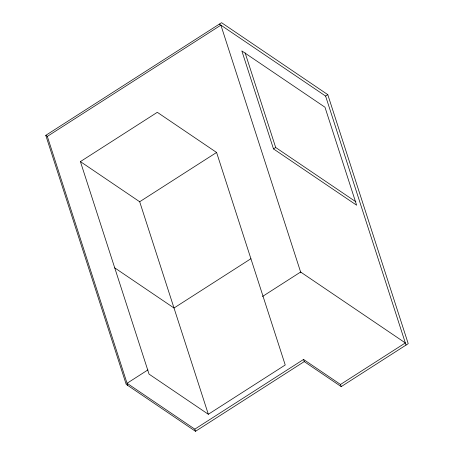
<?xml version="1.0" encoding="UTF-8"?>
<svg xmlns="http://www.w3.org/2000/svg" width="454" height="454" viewBox="0 0 454 454"><rect width="100%" height="100%" fill="white"/><g stroke="black" fill="none" stroke-linecap="round" stroke-linejoin="round"><path stroke-width="0.68" d="M304.254 361.594L195.498 431.3L126.212 384.379L45.78 135.354L221.546 22.7L327.788 94.642L408.22 343.667L341.209 386.615L304.254 361.594L303.561 359.449L194.806 429.155L127.058 383.278L147.936 369.897M45.78 135.354L47.318 136.399L220.888 25.152L300.883 272.826M80.403 161.601L157.305 112.314L216.586 152.459L285.231 364.988L208.329 414.275L149.054 374.13L80.403 161.601L139.684 201.746L208.329 414.275M139.684 201.746L216.586 152.459M219.35 24.107L325.592 96.049L327.788 94.642M273.495 148.912L356.623 205.202L324.979 107.223L241.846 50.933L273.495 148.912L275.692 147.505L355.896 201.814M250.909 258.723L174.007 308.011L114.726 267.866M262.457 296.496L300.627 272.025L405.331 342.929L340.517 384.47L303.561 359.449M325.592 96.049L406.024 345.074M245.126 52.88L275.692 147.505M340.517 384.47L341.209 386.615M194.806 429.155L195.498 431.3M47.318 136.399L127.75 385.423"/></g></svg>
